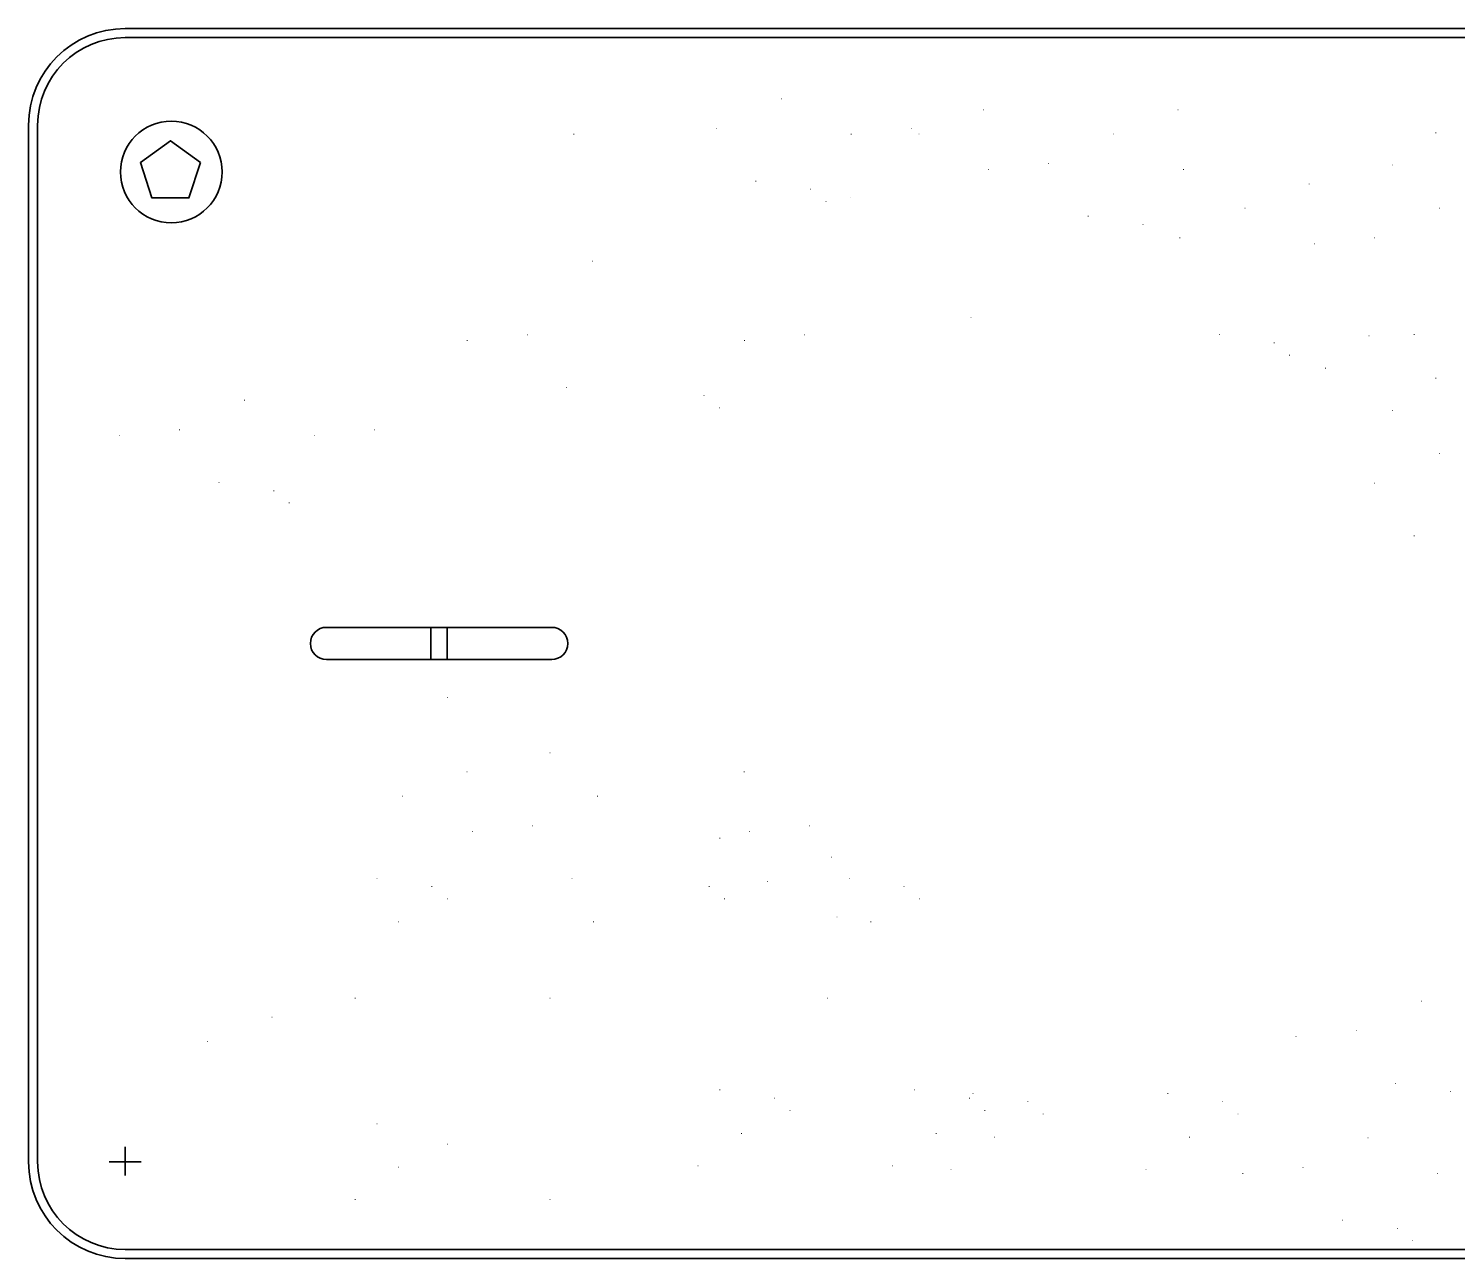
# Model space of a CAD drawing. Extents: x 1996.4 to 2007, y 608.9 to 619.7.
# Drawn here: x 2000.596 to 2002.288, y 612.957 to 614.415 of the extents above; entities that cross this region are included whole.
import ezdxf

# ---------------------------------------------------------------- set-up
doc = ezdxf.new("R2010")
doc.units = 0
doc.layers.add('es_DETAIL', color=7, linetype='Continuous')

msp = doc.modelspace()

# ---------------------------------------------------------------- linework, layer by layer
at = {"layer": 'es_DETAIL'}
for p, q in [((2001.5709, 614.2154), (2001.5709, 614.2154)), ((2000.9495, 613.7055), (2001.2165, 613.7055)), ((2001.0734, 613.7055), (2001.0734, 613.6673)), ((2001.0925, 613.7055), (2001.0925, 613.6673)), ((2000.9304, 613.6864), (2000.9304, 613.6864)), ((2001.2355, 613.6864), (2001.2355, 613.6864)), ((2001.2165, 613.6673), (2000.9495, 613.6673)), ((2000.7109, 613.0717), (2000.7109, 613.0895)), ((2000.7109, 613.0717), (2000.6918, 613.0717)), ((2000.7109, 613.0717), (2000.7298, 613.0717)), ((2000.7109, 613.0717), (2000.7109, 613.0555))]:
    msp.add_line(p, q, dxfattribs=at)
for points in [[(2000.7109, 614.4155), (2003.0234, 614.4155)], [(2000.7109, 614.4049), (2003.0234, 614.4049)], [(2000.5963, 613.0717), (2000.5963, 614.3009)], [(2000.6069, 613.0717), (2000.6069, 614.3009)], [(2003.0234, 612.9678), (2000.7109, 612.9678)], [(2003.0234, 612.9572), (2000.7109, 612.9572)]]:
    msp.add_lwpolyline(points, dxfattribs=at)
msp.add_lwpolyline([(2000.8002, 614.2566), (2000.7645, 614.2825), (2000.7289, 614.2566), (2000.7425, 614.2147), (2000.7865, 614.2147)], close=True, dxfattribs=at)
msp.add_circle((2000.7655, 614.2454), 0.0603, dxfattribs=at)
for centre, radius, start, end in [((2000.7109, 614.3009), 0.1146, 90, 180), ((2000.7109, 614.3009), 0.1039, 90, 180), ((2000.9495, 613.6864), 0.0191, 90, 180), ((2001.2165, 613.6864), 0.0191, 0, 90), ((2000.9495, 613.6864), 0.0191, 180, 270), ((2001.2165, 613.6864), 0.0191, 270, 0), ((2000.7109, 613.0717), 0.1146, 180, 270), ((2000.7109, 613.0717), 0.1039, 180, 270)]:
    msp.add_arc(centre, radius, start, end, dxfattribs=at)

# ---------------------------------------------------------------- texts
for height, p in [(0.00727, (2001.4875, 614.3317)), (0.00727, (2001.7268, 614.3187)), (0.00727, (2001.9578, 614.3187)), (0.00727, (2001.4104, 614.2966)), (0.00727, (2001.6414, 614.2966)), (0.00818, (2002.2631, 614.2912)), (0.00727, (2001.2414, 614.2897)), (0.00727, (2001.5702, 614.2897)), (0.00727, (2001.6505, 614.2899)), (0.00727, (2001.8815, 614.2899)), (0.00727, (2001.7331, 614.2479)), (0.00727, (2001.8044, 614.2548)), (0.00727, (2001.9642, 614.2479)), (0.00727, (2002.2117, 614.2531)), (0.00727, (2001.4572, 614.2341)), (0.00727, (2001.5222, 614.2244)), (0.00727, (2002.1132, 614.2306)), (0.00727, (2001.5404, 614.2099)), (0.00727, (2001.8512, 614.1924)), (0.00727, (2002.037, 614.2018)), (0.00727, (2002.268, 614.2018)), (0.00727, (2001.9162, 614.1827)), (0.00727, (2001.9599, 614.1667)), (0.00727, (2002.1196, 614.1598)), (0.00727, (2002.1909, 614.1667)), (0.00727, (2001.2633, 614.1391)), (0.00727, (2001.7123, 614.0725)), (0.00727, (2001.1149, 614.045)), (0.00727, (2001.1862, 614.0518)), (0.00727, (2001.4437, 614.045)), (0.00727, (2001.515, 614.0518)), (0.00727, (2002.0067, 614.052)), (0.00727, (2002.0717, 614.0423)), (0.00818, (2002.184, 614.0504)), (0.00727, (2002.2377, 614.052)), (0.00727, (2002.0898, 614.0278)), (0.00727, (2002.1326, 614.0123)), (0.00727, (2001.233, 613.9894)), (0.00818, (2002.2631, 614.0004)), (0.00727, (2000.851, 613.9742)), (0.00727, (2001.3958, 613.9797)), (0.00727, (2001.4139, 613.9652)), (0.00727, (2002.2117, 613.9622)), (0.00727, (2000.7739, 613.939)), (0.00727, (2001.0049, 613.939)), (0.00727, (2000.7026, 613.9322)), (0.00727, (2000.9337, 613.9322)), (0.00727, (2002.268, 613.9109)), (0.00727, (2000.8207, 613.8766)), (0.00727, (2002.1909, 613.8758)), (0.00727, (2000.8857, 613.8669)), (0.00727, (2000.9039, 613.8524)), (0.00727, (2002.2377, 613.8133)), (0.00727, (2001.0913, 613.6217)), (0.00727, (2001.2132, 613.5561)), (0.00727, (2001.1147, 613.5336)), (0.00727, (2001.4434, 613.5336)), (0.00727, (2001.0384, 613.5048)), (0.00727, (2001.2694, 613.5048)), (0.00727, (2001.121, 613.4629)), (0.00727, (2001.1923, 613.4697)), (0.00727, (2001.4498, 613.4629)), (0.00727, (2001.5211, 613.4697)), (0.00727, (2001.4145, 613.4548)), (0.00727, (2001.547, 613.4323)), (0.00727, (2001.0081, 613.4073)), (0.00727, (2001.0731, 613.3976)), (0.00727, (2001.2391, 613.4073)), (0.00727, (2001.4019, 613.3976)), (0.00727, (2001.4707, 613.4035)), (0.00727, (2001.5679, 613.4073)), (0.00727, (2001.6329, 613.3976)), (0.00727, (2001.0913, 613.383)), (0.00727, (2001.42, 613.383)), (0.00727, (2001.6511, 613.383)), (0.00727, (2001.5534, 613.3615)), (0.00818, (2001.0336, 613.3556)), (0.00818, (2001.2646, 613.3556)), (0.00818, (2001.5934, 613.3556)), (0.00727, (2000.9821, 613.2652)), (0.00727, (2001.2132, 613.2652)), (0.00727, (2001.542, 613.2652)), (0.00727, (2002.2461, 613.2618)), (0.00727, (2000.8836, 613.2428)), (0.00727, (2002.169, 613.2267)), (0.00727, (2000.8074, 613.2139)), (0.00727, (2002.0977, 613.2198)), (0.00727, (2002.2158, 613.1642)), (0.00727, (2001.4145, 613.1564)), (0.00727, (2001.4795, 613.1467)), (0.00727, (2001.6455, 613.1564)), (0.00727, (2001.7105, 613.1467)), (0.00727, (2001.7146, 613.1521)), (0.00727, (2001.7796, 613.1425)), (0.00727, (2001.9456, 613.1521)), (0.00727, (2002.0106, 613.1425)), (0.00727, (2002.2809, 613.1545)), (0.00727, (2001.4976, 613.1322)), (0.00727, (2001.7286, 613.1322)), (0.00727, (2001.7978, 613.1279)), (0.00727, (2002.0288, 613.1279)), (0.00727, (2001.0081, 613.1164)), (0.00727, (2001.0913, 613.0922)), (0.00818, (2001.4399, 613.1047)), (0.00818, (2001.6709, 613.1047)), (0.00818, (2001.7401, 613.1005)), (0.00818, (2001.9711, 613.1005)), (0.00727, (2002.1829, 613.0995)), (0.00818, (2001.0336, 613.0647)), (0.00727, (2001.3885, 613.0666)), (0.00727, (2001.6195, 613.0666)), (0.00727, (2001.6886, 613.0623)), (0.00727, (2001.9197, 613.0623)), (0.00727, (2002.0345, 613.0575)), (0.00727, (2002.1058, 613.0644)), (0.00727, (2002.2656, 613.0575)), (0.00727, (2000.9821, 613.0266)), (0.00727, (2001.2132, 613.0266)), (0.00727, (2002.1526, 613.0019)), (0.00727, (2002.2176, 612.9922)), (0.00727, (2002.2358, 612.9777))]:
    msp.add_text('.', height=height, dxfattribs=at).set_placement(p)

doc.saveas('drawing.dxf')
